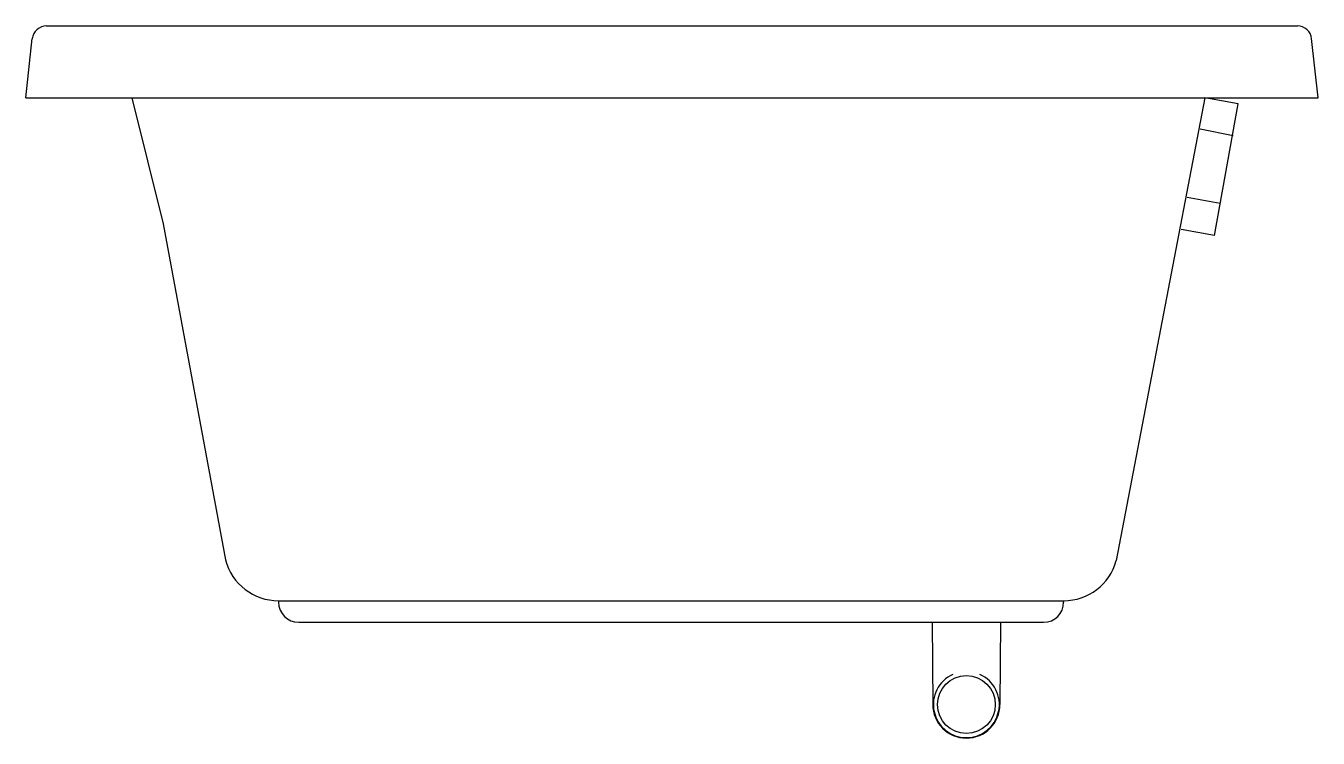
# Model space of a CAD drawing. Header units: millimetres. Extents: x -1265.884 to -1264.984, y 2229.239 to 2229.734.
import ezdxf

# ---------------------------------------------------------------- set-up
doc = ezdxf.new("R2010")
doc.units = ezdxf.units.MM
doc.header["$LTSCALE"] = 10
doc.layers.add('jacuzzi', color=1, linetype='Continuous')

msp = doc.modelspace()

# ---------------------------------------------------------------- linework, layer by layer
at = {"layer": 'jacuzzi'}
for p, q in [((-1265.86928, 2229.73421), (-1264.9982, 2229.73421)), ((-1265.88374, 2229.68421), (-1265.87922, 2229.72531)), ((-1264.98374, 2229.68421), (-1264.98826, 2229.72531)), ((-1265.88374, 2229.68421), (-1264.98374, 2229.68421)), ((-1265.81001, 2229.68421), (-1265.78807, 2229.59646)), ((-1265.06257, 2229.68421), (-1265.12434, 2229.36214)), ((-1265.03939, 2229.68005), (-1265.06257, 2229.68421)), ((-1265.05588, 2229.58827), (-1265.03939, 2229.68005)), ((-1265.04281, 2229.65767), (-1265.06588, 2229.6624)), ((-1265.05188, 2229.61054), (-1265.07506, 2229.6147)), ((-1265.78807, 2229.59646), (-1265.74469, 2229.36263)), ((-1265.05588, 2229.58827), (-1265.07906, 2229.59244)), ((-1265.70772, 2229.33421), (-1265.16098, 2229.33421)), ((-1265.70772, 2229.33421), (-1265.70772, 2229.33321)), ((-1265.16098, 2229.33421), (-1265.16098, 2229.33321)), ((-1265.69372, 2229.31921), (-1265.17498, 2229.31921)), ((-1265.25251, 2229.31921), (-1265.2521, 2229.2619)), ((-1265.20496, 2229.31921), (-1265.20538, 2229.2619))]:
    msp.add_line(p, q, dxfattribs=at)
msp.add_circle((-1265.22874, 2229.26197), 0.02015, dxfattribs=at)
for centre, radius, start, end in [((-1265.86928, 2229.72421), 0.01, 90, 173.72384), ((-1264.9982, 2229.72421), 0.01, 6.27616, 90), ((-1265.70772, 2229.37248), 0.03827, 194.91117, 270), ((-1265.16098, 2229.37221), 0.038, 270, 344.62375), ((-1265.69372, 2229.33321), 0.014, 180, 270), ((-1265.17498, 2229.33321), 0.014, 270, 0), ((-1265.22874, 2229.26197), 0.023, 114.3742, 65.6258), ((-1265.22874, 2229.26197), 0.02336, 180, 0)]:
    msp.add_arc(centre, radius, start, end, dxfattribs=at)

doc.saveas('drawing.dxf')
